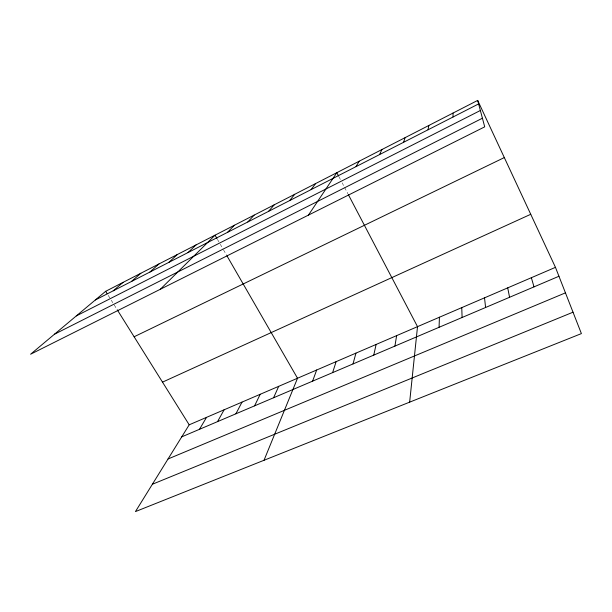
<?xml version="1.0" encoding="UTF-8"?>
<svg xmlns="http://www.w3.org/2000/svg" width="612" height="612" viewBox="0 0 612 612"><rect width="100%" height="100%" fill="white"/><g stroke="black" fill="none" stroke-linecap="round" stroke-linejoin="round"><path stroke-width="0.46" stroke-dasharray="3.06 2.29" d="M108.194 295.336L110.711 299.367M111.216 300.171L113.74 304.202M114.245 305.005L116.754 309.014M217.413 239.292L219.785 243.4M220.259 244.226L223.105 249.16M223.579 249.979L226.402 254.875M339.048 176.906L340.379 179.438M342.154 182.82L347.884 193.767"/><path stroke-width="0.92" d="M439.056 327.305L439.431 317.223M409.65 402.153L417.514 326.647L348.327 194.601M394.916 346.094L396.63 335.628M428.04 129.79L428.828 125.475M373.771 355.098L376.112 344.449M353.009 363.941L355.947 353.116M332.622 372.616L336.133 361.638M403.545 142.313L405.136 137.631M312.594 381.146L316.664 370.008M264.017 460.278L297.524 378.239L226.876 255.694M273.579 397.754L278.712 386.325M379.547 154.591L381.919 149.542M254.577 405.848L260.207 394.281M235.903 413.796L242.015 402.107M217.543 421.614L224.122 409.795M356.046 166.609L359.152 161.224M199.489 429.303L206.519 417.369M555.459 267.345L189.2 424.812L135.443 511.594L581.4 333.601L555.459 267.345L477.681 100.406L105.669 291.304L30.6 354.226L484.712 126.845L477.681 100.406M308.44 215.103L336.837 172.676L338.604 176.057M311.095 189.605L315.585 183.585M289.598 200.598L294.732 194.287M268.515 211.385L274.26 204.791M247.822 221.965L254.164 215.103M227.519 232.353L234.427 225.231M160.329 289.262L215.042 235.176L216.939 238.466M188.029 252.549L196.008 244.945M168.813 262.38L177.304 254.546M149.948 272.026L158.929 263.971M131.419 281.505L140.867 273.243M113.22 290.815L123.119 282.346M95.342 299.964L478.615 103.918M76.293 315.922L480.366 110.497M54.422 334.259L482.417 118.223M134.12 336.768L504.319 157.575M162.501 382.14L530.742 214.292M181.741 436.861L558.947 276.257M168.04 458.977L565.45 292.857M152.388 484.245L573.023 312.204M105.669 291.304L107.184 293.722M117.252 309.81L189.2 424.812M531.354 277.703L534.008 286.875M507.715 287.87L509.567 297.287M484.52 297.837L485.599 307.484M461.762 307.622L462.098 317.49M453.002 113.067L453.064 116.991"/></g></svg>
